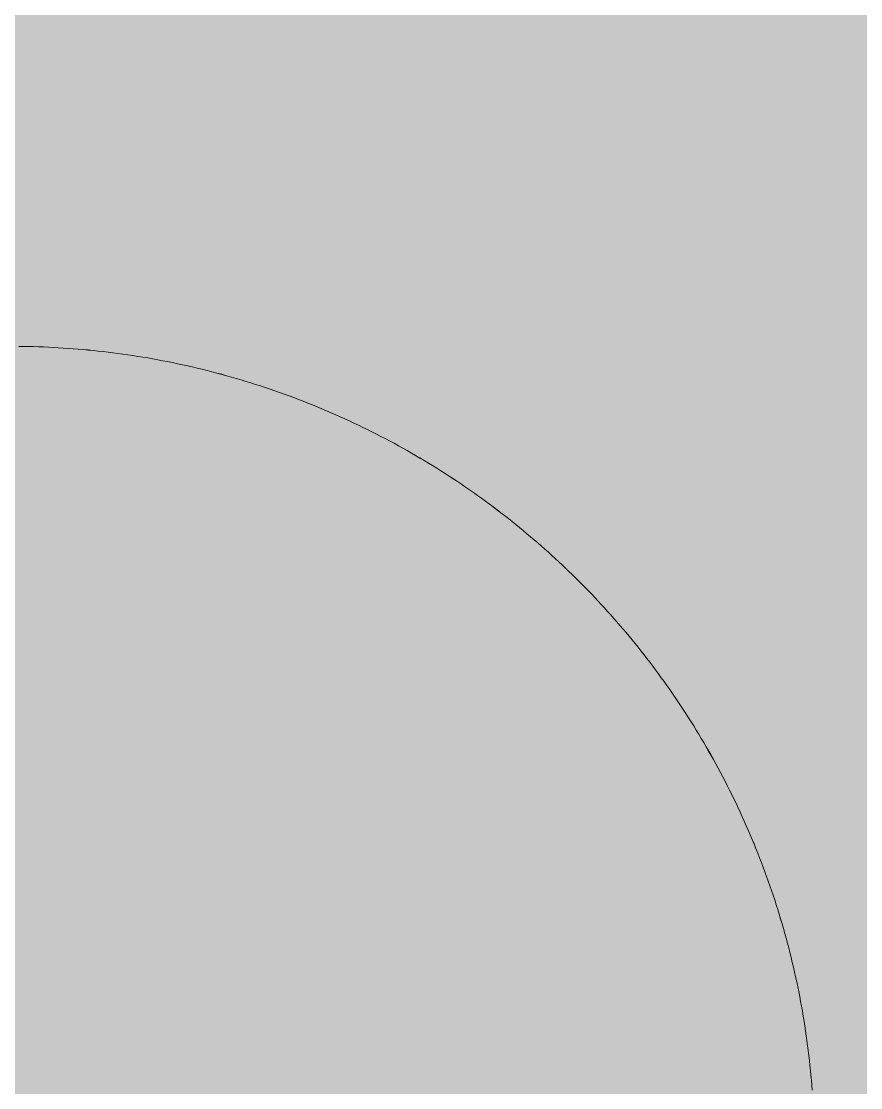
# Model space of a CAD drawing. Header units: millimetres. Extents: x 5622 to 8918, y 2044 to 6634.
# Drawn here: x 8593.603 to 8597, y 4870.576 to 4874.892 of the extents above; entities that cross this region are included whole.
import ezdxf

# ---------------------------------------------------------------- set-up
doc = ezdxf.new("R2010")
doc.units = ezdxf.units.MM
doc.linetypes.add('NASCOSTA', pattern=[9.525, 6.35, -3.175])
for name, color, linetype, lineweight in [('F_ARREDI', 7, 'Continuous', 5), ('F_FERRAMENTA', 253, 'Continuous', 5), ('F_MULTI laminato OPACO_retino', 1, 'Continuous', 5), ('F_Proiezioni', 253, 'NASCOSTA', 9)]:
    doc.layers.add(name, color=color, linetype=linetype, lineweight=lineweight)

# ---------------------------------------------------------------- blocks, each defined once
blk = doc.blocks.new("LIBRERIA_ingresso-living_sez._B.B'")
at = {"layer": 'F_MULTI laminato OPACO_retino', "true_color": 0x636466}
h = blk.add_hatch(color=251, dxfattribs=at)
h.dxf.hatch_style = 1
h.paths.add_polyline_path([(41313.1315, 11071.1262), (41913.1315, 11071.1262), (41913.1315, 13145.6262), (41313.1315, 13145.6262)])
at = {"layer": 'F_MULTI laminato OPACO_retino', "true_color": 0x939598}
h = blk.add_hatch(color=252, dxfattribs=at)
h.dxf.hatch_style = 1
h.paths.add_polyline_path([(41313.1315, 13145.6262), (41613.1315, 13145.6262), (41613.1315, 11071.1262), (41313.1315, 11071.1262)])
at = {"layer": 'F_Proiezioni', "color": 1}
for p, q in [((41589.1812, 12280.8755), (41589.1613, 12280.8758)), ((41589.2011, 12280.8752), (41589.1812, 12280.8755)), ((41589.2211, 12280.8747), (41589.2011, 12280.8752)), ((41589.241, 12280.874), (41589.2211, 12280.8747)), ((41589.261, 12280.8733), (41589.241, 12280.874)), ((41589.281, 12280.8724), (41589.261, 12280.8733)), ((41589.3011, 12280.8714), (41589.281, 12280.8724)), ((41589.3211, 12280.8703), (41589.3011, 12280.8714)), ((41589.3412, 12280.8691), (41589.3211, 12280.8703)), ((41589.3612, 12280.8677), (41589.3412, 12280.8691)), ((41589.3813, 12280.8662), (41589.3612, 12280.8677)), ((41589.4014, 12280.8646), (41589.3813, 12280.8662)), ((41589.4215, 12280.8629), (41589.4014, 12280.8646)), ((41589.4417, 12280.861), (41589.4215, 12280.8629)), ((41589.4618, 12280.859), (41589.4417, 12280.861)), ((41589.4819, 12280.8569), (41589.4618, 12280.859)), ((41589.502, 12280.8547), (41589.4819, 12280.8569)), ((41589.5222, 12280.8523), (41589.502, 12280.8547)), ((41589.5423, 12280.8498), (41589.5222, 12280.8523)), ((41589.5625, 12280.8472), (41589.5423, 12280.8498)), ((41589.5826, 12280.8444), (41589.5625, 12280.8472)), ((41589.6027, 12280.8415), (41589.5826, 12280.8444)), ((41589.6228, 12280.8385), (41589.6027, 12280.8415)), ((41589.643, 12280.8354), (41589.6228, 12280.8385)), ((41589.6631, 12280.8321), (41589.643, 12280.8354)), ((41589.6832, 12280.8287), (41589.6631, 12280.8321)), ((41589.7032, 12280.8252), (41589.6832, 12280.8287)), ((41589.7233, 12280.8216), (41589.7032, 12280.8252)), ((41589.7434, 12280.8178), (41589.7233, 12280.8216)), ((41589.7634, 12280.8139), (41589.7434, 12280.8178)), ((41589.7834, 12280.8099), (41589.7634, 12280.8139)), ((41589.8034, 12280.8057), (41589.7834, 12280.8099)), ((41589.8234, 12280.8014), (41589.8034, 12280.8057)), ((41589.8434, 12280.797), (41589.8234, 12280.8014)), ((41589.8633, 12280.7924), (41589.8434, 12280.797)), ((41589.8832, 12280.7878), (41589.8633, 12280.7924)), ((41589.9031, 12280.783), (41589.8832, 12280.7878)), ((41589.923, 12280.778), (41589.9031, 12280.783)), ((41589.9428, 12280.773), (41589.923, 12280.778)), ((41589.9626, 12280.7678), (41589.9428, 12280.773)), ((41589.9824, 12280.7625), (41589.9626, 12280.7678)), ((41590.0021, 12280.7571), (41589.9824, 12280.7625)), ((41590.0218, 12280.7515), (41590.0021, 12280.7571)), ((41590.0415, 12280.7459), (41590.0218, 12280.7515)), ((41590.0611, 12280.7401), (41590.0415, 12280.7459)), ((41590.0807, 12280.7342), (41590.0611, 12280.7401)), ((41590.1002, 12280.7281), (41590.0807, 12280.7342)), ((41590.1197, 12280.722), (41590.1002, 12280.7281)), ((41590.1392, 12280.7157), (41590.1197, 12280.722)), ((41590.1586, 12280.7093), (41590.1392, 12280.7157)), ((41590.178, 12280.7028), (41590.1586, 12280.7093)), ((41590.1973, 12280.6961), (41590.178, 12280.7028)), ((41590.2166, 12280.6894), (41590.1973, 12280.6961)), ((41590.2359, 12280.6825), (41590.2166, 12280.6894)), ((41590.255, 12280.6755), (41590.2359, 12280.6825)), ((41590.2742, 12280.6684), (41590.255, 12280.6755)), ((41590.2933, 12280.6612), (41590.2742, 12280.6684)), ((41590.3123, 12280.6538), (41590.2933, 12280.6612)), ((41590.3313, 12280.6464), (41590.3123, 12280.6538)), ((41590.3502, 12280.6388), (41590.3313, 12280.6464)), ((41590.369, 12280.6311), (41590.3502, 12280.6388)), ((41590.3878, 12280.6233), (41590.369, 12280.6311)), ((41590.4066, 12280.6153), (41590.3878, 12280.6233)), ((41590.4253, 12280.6073), (41590.4066, 12280.6153)), ((41590.4439, 12280.5992), (41590.4253, 12280.6073)), ((41590.4624, 12280.5909), (41590.4439, 12280.5992)), ((41590.4809, 12280.5825), (41590.4624, 12280.5909)), ((41590.4994, 12280.574), (41590.4809, 12280.5825)), ((41590.5177, 12280.5654), (41590.4994, 12280.574)), ((41590.536, 12280.5567), (41590.5177, 12280.5654)), ((41590.5543, 12280.5479), (41590.536, 12280.5567)), ((41590.5724, 12280.539), (41590.5543, 12280.5479)), ((41590.5905, 12280.53), (41590.5724, 12280.539)), ((41590.6086, 12280.5208), (41590.5905, 12280.53)), ((41590.6265, 12280.5116), (41590.6086, 12280.5208)), ((41590.6444, 12280.5023), (41590.6265, 12280.5116)), ((41590.6622, 12280.4928), (41590.6444, 12280.5023)), ((41590.68, 12280.4833), (41590.6622, 12280.4928)), ((41590.6976, 12280.4736), (41590.68, 12280.4833)), ((41590.7152, 12280.4639), (41590.6976, 12280.4736)), ((41590.7328, 12280.454), (41590.7152, 12280.4639)), ((41590.7502, 12280.4441), (41590.7328, 12280.454)), ((41590.7676, 12280.4341), (41590.7502, 12280.4441)), ((41590.7848, 12280.4239), (41590.7676, 12280.4341)), ((41590.802, 12280.4137), (41590.7848, 12280.4239)), ((41590.8192, 12280.4034), (41590.802, 12280.4137)), ((41590.8362, 12280.3929), (41590.8192, 12280.4034)), ((41590.8532, 12280.3824), (41590.8362, 12280.3929)), ((41590.87, 12280.3718), (41590.8532, 12280.3824)), ((41590.8868, 12280.3611), (41590.87, 12280.3718)), ((41590.9035, 12280.3503), (41590.8868, 12280.3611)), ((41590.9201, 12280.3395), (41590.9035, 12280.3503)), ((41590.9366, 12280.3285), (41590.9201, 12280.3395)), ((41590.9531, 12280.3175), (41590.9366, 12280.3285)), ((41590.9694, 12280.3063), (41590.9531, 12280.3175)), ((41590.9857, 12280.2951), (41590.9694, 12280.3063)), ((41591.0018, 12280.2838), (41590.9857, 12280.2951)), ((41591.0179, 12280.2724), (41591.0018, 12280.2838)), ((41591.0339, 12280.261), (41591.0179, 12280.2724)), ((41591.0498, 12280.2494), (41591.0339, 12280.261)), ((41591.0656, 12280.2378), (41591.0498, 12280.2494)), ((41591.0812, 12280.2261), (41591.0656, 12280.2378)), ((41591.0968, 12280.2143), (41591.0812, 12280.2261)), ((41591.1123, 12280.2025), (41591.0968, 12280.2143)), ((41591.1278, 12280.1905), (41591.1123, 12280.2025)), ((41591.1431, 12280.1785), (41591.1278, 12280.1905)), ((41591.1583, 12280.1665), (41591.1431, 12280.1785)), ((41591.1734, 12280.1543), (41591.1583, 12280.1665)), ((41591.1884, 12280.1421), (41591.1734, 12280.1543)), ((41591.2033, 12280.1299), (41591.1884, 12280.1421)), ((41591.2181, 12280.1175), (41591.2033, 12280.1299)), ((41591.2329, 12280.1051), (41591.2181, 12280.1175)), ((41591.2475, 12280.0927), (41591.2329, 12280.1051)), ((41591.262, 12280.0802), (41591.2475, 12280.0927)), ((41591.2764, 12280.0676), (41591.262, 12280.0802)), ((41591.2907, 12280.055), (41591.2764, 12280.0676)), ((41591.3049, 12280.0423), (41591.2907, 12280.055)), ((41591.319, 12280.0295), (41591.3049, 12280.0423)), ((41591.333, 12280.0167), (41591.319, 12280.0295)), ((41591.3469, 12280.0039), (41591.333, 12280.0167)), ((41591.3606, 12279.991), (41591.3469, 12280.0039)), ((41591.3743, 12279.978), (41591.3606, 12279.991)), ((41591.3879, 12279.965), (41591.3743, 12279.978)), ((41591.4013, 12279.9519), (41591.3879, 12279.965)), ((41591.4147, 12279.9388), (41591.4013, 12279.9519)), ((41591.4279, 12279.9257), (41591.4147, 12279.9388)), ((41591.4411, 12279.9125), (41591.4279, 12279.9257)), ((41591.4542, 12279.8992), (41591.4411, 12279.9125)), ((41591.4672, 12279.8858), (41591.4542, 12279.8992)), ((41591.4802, 12279.8722), (41591.4672, 12279.8858)), ((41591.4932, 12279.8586), (41591.4802, 12279.8722)), ((41591.5061, 12279.8449), (41591.4932, 12279.8586)), ((41591.5189, 12279.8311), (41591.5061, 12279.8449)), ((41591.5317, 12279.8172), (41591.5189, 12279.8311)), ((41591.5444, 12279.8031), (41591.5317, 12279.8172)), ((41591.5571, 12279.789), (41591.5444, 12279.8031)), ((41591.5697, 12279.7748), (41591.5571, 12279.789)), ((41591.5822, 12279.7605), (41591.5697, 12279.7748)), ((41591.5947, 12279.7461), (41591.5822, 12279.7605)), ((41591.6071, 12279.7316), (41591.5947, 12279.7461)), ((41591.6194, 12279.717), (41591.6071, 12279.7316)), ((41591.6317, 12279.7023), (41591.6194, 12279.717)), ((41591.6439, 12279.6875), (41591.6317, 12279.7023)), ((41591.6561, 12279.6726), (41591.6439, 12279.6875)), ((41591.6682, 12279.6576), (41591.6561, 12279.6726)), ((41591.6802, 12279.6425), (41591.6682, 12279.6576)), ((41591.6921, 12279.6274), (41591.6802, 12279.6425)), ((41591.7039, 12279.6121), (41591.6921, 12279.6274)), ((41591.7157, 12279.5968), (41591.7039, 12279.6121)), ((41591.7274, 12279.5813), (41591.7157, 12279.5968)), ((41591.7391, 12279.5658), (41591.7274, 12279.5813)), ((41591.7506, 12279.5502), (41591.7391, 12279.5658)), ((41591.7621, 12279.5345), (41591.7506, 12279.5502)), ((41591.7735, 12279.5187), (41591.7621, 12279.5345)), ((41591.7848, 12279.5028), (41591.7735, 12279.5187)), ((41591.796, 12279.4868), (41591.7848, 12279.5028)), ((41591.8071, 12279.4708), (41591.796, 12279.4868)), ((41591.8182, 12279.4547), (41591.8071, 12279.4708)), ((41591.8292, 12279.4384), (41591.8182, 12279.4547)), ((41591.84, 12279.4221), (41591.8292, 12279.4384)), ((41591.8508, 12279.4058), (41591.84, 12279.4221)), ((41591.8615, 12279.3893), (41591.8508, 12279.4058)), ((41591.8721, 12279.3727), (41591.8615, 12279.3893)), ((41591.8827, 12279.3561), (41591.8721, 12279.3727)), ((41591.8931, 12279.3394), (41591.8827, 12279.3561)), ((41591.9034, 12279.3226), (41591.8931, 12279.3394)), ((41591.9137, 12279.3058), (41591.9034, 12279.3226)), ((41591.9238, 12279.2888), (41591.9137, 12279.3058)), ((41591.9339, 12279.2718), (41591.9238, 12279.2888)), ((41591.9439, 12279.2547), (41591.9339, 12279.2718)), ((41591.9537, 12279.2376), (41591.9439, 12279.2547)), ((41591.9635, 12279.2203), (41591.9537, 12279.2376)), ((41591.9732, 12279.203), (41591.9635, 12279.2203)), ((41591.9828, 12279.1856), (41591.9732, 12279.203)), ((41591.9922, 12279.1682), (41591.9828, 12279.1856)), ((41592.0016, 12279.1506), (41591.9922, 12279.1682)), ((41592.0109, 12279.133), (41592.0016, 12279.1506)), ((41592.0201, 12279.1154), (41592.0109, 12279.133)), ((41592.0292, 12279.0977), (41592.0201, 12279.1154)), ((41592.0381, 12279.0799), (41592.0292, 12279.0977)), ((41592.047, 12279.062), (41592.0381, 12279.0799)), ((41592.0558, 12279.0441), (41592.047, 12279.062)), ((41592.0644, 12279.0261), (41592.0558, 12279.0441)), ((41592.073, 12279.008), (41592.0644, 12279.0261)), ((41592.0814, 12278.9899), (41592.073, 12279.008)), ((41592.0898, 12278.9717), (41592.0814, 12278.9899)), ((41592.098, 12278.9535), (41592.0898, 12278.9717)), ((41592.1061, 12278.9352), (41592.098, 12278.9535)), ((41592.1141, 12278.9168), (41592.1061, 12278.9352)), ((41592.122, 12278.8984), (41592.1141, 12278.9168)), ((41592.1298, 12278.88), (41592.122, 12278.8984)), ((41592.1375, 12278.8614), (41592.1298, 12278.88)), ((41592.1451, 12278.8428), (41592.1375, 12278.8614)), ((41592.1526, 12278.8242), (41592.1451, 12278.8428)), ((41592.1599, 12278.8055), (41592.1526, 12278.8242)), ((41592.1671, 12278.7867), (41592.1599, 12278.8055)), ((41592.1743, 12278.7679), (41592.1671, 12278.7867)), ((41592.1813, 12278.7491), (41592.1743, 12278.7679)), ((41592.1882, 12278.7302), (41592.1813, 12278.7491)), ((41592.1949, 12278.7112), (41592.1882, 12278.7302)), ((41592.2016, 12278.6922), (41592.1949, 12278.7112)), ((41592.2082, 12278.6731), (41592.2016, 12278.6922)), ((41592.2146, 12278.654), (41592.2082, 12278.6731)), ((41592.2209, 12278.6349), (41592.2146, 12278.654)), ((41592.2271, 12278.6157), (41592.2209, 12278.6349)), ((41592.2332, 12278.5964), (41592.2271, 12278.6157)), ((41592.2392, 12278.5772), (41592.2332, 12278.5964)), ((41592.245, 12278.5578), (41592.2392, 12278.5772)), ((41592.2507, 12278.5385), (41592.245, 12278.5578)), ((41592.2563, 12278.5191), (41592.2507, 12278.5385)), ((41592.2618, 12278.4996), (41592.2563, 12278.5191)), ((41592.2672, 12278.4802), (41592.2618, 12278.4996)), ((41592.2725, 12278.4607), (41592.2672, 12278.4802)), ((41592.2776, 12278.4411), (41592.2725, 12278.4607)), ((41592.2826, 12278.4216), (41592.2776, 12278.4411)), ((41592.2875, 12278.402), (41592.2826, 12278.4216)), ((41592.2923, 12278.3823), (41592.2875, 12278.402)), ((41592.2969, 12278.3627), (41592.2923, 12278.3823)), ((41592.3014, 12278.343), (41592.2969, 12278.3627)), ((41592.3058, 12278.3232), (41592.3014, 12278.343)), ((41592.3101, 12278.3035), (41592.3058, 12278.3232)), ((41592.3143, 12278.2837), (41592.3101, 12278.3035)), ((41592.3183, 12278.2639), (41592.3143, 12278.2837)), ((41592.3222, 12278.2441), (41592.3183, 12278.2639)), ((41592.326, 12278.2243), (41592.3222, 12278.2441)), ((41592.3296, 12278.2044), (41592.326, 12278.2243)), ((41592.3331, 12278.1845), (41592.3296, 12278.2044)), ((41592.3366, 12278.1646), (41592.3331, 12278.1845)), ((41592.3398, 12278.1447), (41592.3366, 12278.1646)), ((41592.343, 12278.1248), (41592.3398, 12278.1447)), ((41592.346, 12278.1049), (41592.343, 12278.1248)), ((41592.3489, 12278.0849), (41592.346, 12278.1049)), ((41592.3517, 12278.0649), (41592.3489, 12278.0849)), ((41592.3544, 12278.045), (41592.3517, 12278.0649)), ((41592.3569, 12278.025), (41592.3544, 12278.045)), ((41592.3593, 12278.005), (41592.3569, 12278.025)), ((41592.3616, 12277.985), (41592.3593, 12278.005)), ((41592.3637, 12277.965), (41592.3616, 12277.985)), ((41592.3658, 12277.945), (41592.3637, 12277.965)), ((41592.3677, 12277.925), (41592.3658, 12277.945)), ((41592.3695, 12277.905), (41592.3677, 12277.925)), ((41592.3711, 12277.885), (41592.3695, 12277.905)), ((41592.3727, 12277.865), (41592.3711, 12277.885))]:
    blk.add_line(p, q, dxfattribs=at)

msp = doc.modelspace()

# ---------------------------------------------------------------- linework, layer by layer
at = {"layer": 'F_FERRAMENTA', "linetype": 'NASCOSTA'}
for p, q in [((8593.6124, 4873.5761), (8593.5926, 4873.5763)), ((8593.6324, 4873.5757), (8593.6124, 4873.5761)), ((8593.6523, 4873.5752), (8593.6324, 4873.5757)), ((8593.6723, 4873.5746), (8593.6523, 4873.5752)), ((8593.6923, 4873.5739), (8593.6723, 4873.5746)), ((8593.7123, 4873.573), (8593.6923, 4873.5739)), ((8593.7323, 4873.572), (8593.7123, 4873.573)), ((8593.7523, 4873.5709), (8593.7323, 4873.572)), ((8593.7724, 4873.5696), (8593.7523, 4873.5709)), ((8593.7925, 4873.5683), (8593.7724, 4873.5696)), ((8593.8126, 4873.5668), (8593.7925, 4873.5683)), ((8593.8327, 4873.5652), (8593.8126, 4873.5668)), ((8593.8528, 4873.5634), (8593.8327, 4873.5652)), ((8593.8729, 4873.5616), (8593.8528, 4873.5634)), ((8593.893, 4873.5596), (8593.8729, 4873.5616)), ((8593.9132, 4873.5575), (8593.893, 4873.5596)), ((8593.9333, 4873.5552), (8593.9132, 4873.5575)), ((8593.9534, 4873.5528), (8593.9333, 4873.5552)), ((8593.9736, 4873.5503), (8593.9534, 4873.5528)), ((8593.9937, 4873.5477), (8593.9736, 4873.5503)), ((8594.0138, 4873.545), (8593.9937, 4873.5477)), ((8594.034, 4873.5421), (8594.0138, 4873.545)), ((8594.0541, 4873.5391), (8594.034, 4873.5421)), ((8594.0742, 4873.5359), (8594.0541, 4873.5391)), ((8594.0943, 4873.5327), (8594.0742, 4873.5359)), ((8594.1144, 4873.5293), (8594.0943, 4873.5327)), ((8594.1345, 4873.5258), (8594.1144, 4873.5293)), ((8594.1546, 4873.5221), (8594.1345, 4873.5258)), ((8594.1746, 4873.5183), (8594.1546, 4873.5221)), ((8594.1947, 4873.5144), (8594.1746, 4873.5183)), ((8594.2147, 4873.5104), (8594.1947, 4873.5144)), ((8594.2347, 4873.5062), (8594.2147, 4873.5104)), ((8594.2547, 4873.502), (8594.2347, 4873.5062)), ((8594.2746, 4873.4975), (8594.2547, 4873.502)), ((8594.2946, 4873.493), (8594.2746, 4873.4975)), ((8594.3145, 4873.4883), (8594.2946, 4873.493)), ((8594.3343, 4873.4835), (8594.3145, 4873.4883)), ((8594.3542, 4873.4786), (8594.3343, 4873.4835)), ((8594.374, 4873.4735), (8594.3542, 4873.4786)), ((8594.3938, 4873.4684), (8594.374, 4873.4735)), ((8594.4136, 4873.4631), (8594.3938, 4873.4684)), ((8594.4333, 4873.4576), (8594.4136, 4873.4631)), ((8594.453, 4873.4521), (8594.4333, 4873.4576)), ((8594.4727, 4873.4464), (8594.453, 4873.4521)), ((8594.4923, 4873.4406), (8594.4727, 4873.4464)), ((8594.5119, 4873.4347), (8594.4923, 4873.4406)), ((8594.5315, 4873.4287), (8594.5119, 4873.4347)), ((8594.551, 4873.4225), (8594.5315, 4873.4287)), ((8594.5704, 4873.4162), (8594.551, 4873.4225)), ((8594.5899, 4873.4098), (8594.5704, 4873.4162)), ((8594.6092, 4873.4033), (8594.5899, 4873.4098)), ((8594.6286, 4873.3967), (8594.6092, 4873.4033)), ((8594.6479, 4873.3899), (8594.6286, 4873.3967)), ((8594.6671, 4873.383), (8594.6479, 4873.3899)), ((8594.6863, 4873.3761), (8594.6671, 4873.383)), ((8594.7054, 4873.3689), (8594.6863, 4873.3761)), ((8594.7245, 4873.3617), (8594.7054, 4873.3689)), ((8594.7435, 4873.3544), (8594.7245, 4873.3617)), ((8594.7625, 4873.3469), (8594.7435, 4873.3544)), ((8594.7814, 4873.3393), (8594.7625, 4873.3469)), ((8594.8003, 4873.3316), (8594.7814, 4873.3393)), ((8594.8191, 4873.3238), (8594.8003, 4873.3316)), ((8594.8378, 4873.3159), (8594.8191, 4873.3238)), ((8594.8565, 4873.3079), (8594.8378, 4873.3159)), ((8594.8751, 4873.2997), (8594.8565, 4873.3079)), ((8594.8937, 4873.2914), (8594.8751, 4873.2997)), ((8594.9122, 4873.2831), (8594.8937, 4873.2914)), ((8594.9306, 4873.2746), (8594.9122, 4873.2831)), ((8594.949, 4873.266), (8594.9306, 4873.2746)), ((8594.9673, 4873.2573), (8594.949, 4873.266)), ((8594.9855, 4873.2485), (8594.9673, 4873.2573)), ((8595.0037, 4873.2395), (8594.9855, 4873.2485)), ((8595.0218, 4873.2305), (8595.0037, 4873.2395)), ((8595.0398, 4873.2214), (8595.0218, 4873.2305)), ((8595.0578, 4873.2121), (8595.0398, 4873.2214)), ((8595.0757, 4873.2028), (8595.0578, 4873.2121)), ((8595.0935, 4873.1934), (8595.0757, 4873.2028)), ((8595.1112, 4873.1838), (8595.0935, 4873.1934)), ((8595.1289, 4873.1742), (8595.1112, 4873.1838)), ((8595.1465, 4873.1644), (8595.1289, 4873.1742)), ((8595.164, 4873.1546), (8595.1465, 4873.1644)), ((8595.1814, 4873.1446), (8595.164, 4873.1546)), ((8595.1988, 4873.1346), (8595.1814, 4873.1446)), ((8595.2161, 4873.1245), (8595.1988, 4873.1346)), ((8595.2333, 4873.1142), (8595.2161, 4873.1245)), ((8595.2504, 4873.1039), (8595.2333, 4873.1142)), ((8595.2674, 4873.0935), (8595.2504, 4873.1039)), ((8595.2844, 4873.083), (8595.2674, 4873.0935)), ((8595.3013, 4873.0724), (8595.2844, 4873.083)), ((8595.3181, 4873.0617), (8595.3013, 4873.0724)), ((8595.3348, 4873.0509), (8595.3181, 4873.0617)), ((8595.3514, 4873.04), (8595.3348, 4873.0509)), ((8595.3679, 4873.0291), (8595.3514, 4873.04)), ((8595.3843, 4873.018), (8595.3679, 4873.0291)), ((8595.4007, 4873.0069), (8595.3843, 4873.018)), ((8595.4169, 4872.9957), (8595.4007, 4873.0069)), ((8595.4331, 4872.9844), (8595.4169, 4872.9957)), ((8595.4491, 4872.973), (8595.4331, 4872.9844)), ((8595.4651, 4872.9615), (8595.4491, 4872.973)), ((8595.481, 4872.95), (8595.4651, 4872.9615)), ((8595.4968, 4872.9383), (8595.481, 4872.95)), ((8595.5125, 4872.9266), (8595.4968, 4872.9383)), ((8595.5281, 4872.9149), (8595.5125, 4872.9266)), ((8595.5436, 4872.903), (8595.5281, 4872.9149)), ((8595.559, 4872.8911), (8595.5436, 4872.903)), ((8595.5743, 4872.8791), (8595.559, 4872.8911)), ((8595.5895, 4872.867), (8595.5743, 4872.8791)), ((8595.6046, 4872.8549), (8595.5895, 4872.867)), ((8595.6197, 4872.8427), (8595.6046, 4872.8549)), ((8595.6346, 4872.8304), (8595.6197, 4872.8427)), ((8595.6494, 4872.8181), (8595.6346, 4872.8304)), ((8595.6641, 4872.8057), (8595.6494, 4872.8181)), ((8595.6787, 4872.7932), (8595.6641, 4872.8057)), ((8595.6932, 4872.7807), (8595.6787, 4872.7932)), ((8595.7076, 4872.7681), (8595.6932, 4872.7807)), ((8595.7219, 4872.7555), (8595.7076, 4872.7681)), ((8595.7361, 4872.7428), (8595.7219, 4872.7555)), ((8595.7502, 4872.7301), (8595.7361, 4872.7428)), ((8595.7642, 4872.7173), (8595.7502, 4872.7301)), ((8595.7781, 4872.7044), (8595.7642, 4872.7173)), ((8595.7919, 4872.6915), (8595.7781, 4872.7044)), ((8595.8056, 4872.6785), (8595.7919, 4872.6915)), ((8595.8191, 4872.6655), (8595.8056, 4872.6785)), ((8595.8326, 4872.6525), (8595.8191, 4872.6655)), ((8595.8459, 4872.6394), (8595.8326, 4872.6525)), ((8595.8592, 4872.6262), (8595.8459, 4872.6394)), ((8595.8723, 4872.613), (8595.8592, 4872.6262)), ((8595.8854, 4872.5997), (8595.8723, 4872.613)), ((8595.8985, 4872.5863), (8595.8854, 4872.5997)), ((8595.9115, 4872.5728), (8595.8985, 4872.5863)), ((8595.9244, 4872.5592), (8595.9115, 4872.5728)), ((8595.9373, 4872.5454), (8595.9244, 4872.5592)), ((8595.9502, 4872.5316), (8595.9373, 4872.5454)), ((8595.9629, 4872.5177), (8595.9502, 4872.5316)), ((8595.9757, 4872.5037), (8595.9629, 4872.5177)), ((8595.9883, 4872.4896), (8595.9757, 4872.5037)), ((8596.0009, 4872.4753), (8595.9883, 4872.4896)), ((8596.0135, 4872.461), (8596.0009, 4872.4753)), ((8596.0259, 4872.4466), (8596.0135, 4872.461)), ((8596.0383, 4872.4321), (8596.0259, 4872.4466)), ((8596.0507, 4872.4175), (8596.0383, 4872.4321)), ((8596.063, 4872.4028), (8596.0507, 4872.4175)), ((8596.0752, 4872.388), (8596.063, 4872.4028)), ((8596.0873, 4872.3731), (8596.0752, 4872.388)), ((8596.0994, 4872.3581), (8596.0873, 4872.3731)), ((8596.1114, 4872.3431), (8596.0994, 4872.3581)), ((8596.1233, 4872.3279), (8596.1114, 4872.3431)), ((8596.1352, 4872.3126), (8596.1233, 4872.3279)), ((8596.147, 4872.2973), (8596.1352, 4872.3126)), ((8596.1587, 4872.2819), (8596.147, 4872.2973)), ((8596.1703, 4872.2663), (8596.1587, 4872.2819)), ((8596.1819, 4872.2507), (8596.1703, 4872.2663)), ((8596.1933, 4872.235), (8596.1819, 4872.2507)), ((8596.2047, 4872.2192), (8596.1933, 4872.235)), ((8596.216, 4872.2034), (8596.2047, 4872.2192)), ((8596.2272, 4872.1874), (8596.216, 4872.2034)), ((8596.2384, 4872.1713), (8596.2272, 4872.1874)), ((8596.2494, 4872.1552), (8596.2384, 4872.1713)), ((8596.2604, 4872.139), (8596.2494, 4872.1552)), ((8596.2713, 4872.1227), (8596.2604, 4872.139)), ((8596.2821, 4872.1063), (8596.2713, 4872.1227)), ((8596.2928, 4872.0898), (8596.2821, 4872.1063)), ((8596.3034, 4872.0733), (8596.2928, 4872.0898)), ((8596.3139, 4872.0567), (8596.3034, 4872.0733)), ((8596.3243, 4872.04), (8596.3139, 4872.0567)), ((8596.3347, 4872.0232), (8596.3243, 4872.04)), ((8596.3449, 4872.0063), (8596.3347, 4872.0232)), ((8596.3551, 4871.9894), (8596.3449, 4872.0063)), ((8596.3652, 4871.9724), (8596.3551, 4871.9894)), ((8596.3751, 4871.9553), (8596.3652, 4871.9724)), ((8596.385, 4871.9381), (8596.3751, 4871.9553)), ((8596.3948, 4871.9209), (8596.385, 4871.9381)), ((8596.4044, 4871.9035), (8596.3948, 4871.9209)), ((8596.414, 4871.8862), (8596.4044, 4871.9035)), ((8596.4235, 4871.8687), (8596.414, 4871.8862)), ((8596.4329, 4871.8512), (8596.4235, 4871.8687)), ((8596.4421, 4871.8336), (8596.4329, 4871.8512)), ((8596.4513, 4871.8159), (8596.4421, 4871.8336)), ((8596.4604, 4871.7982), (8596.4513, 4871.8159)), ((8596.4694, 4871.7804), (8596.4604, 4871.7982)), ((8596.4782, 4871.7625), (8596.4694, 4871.7804)), ((8596.487, 4871.7446), (8596.4782, 4871.7625)), ((8596.4957, 4871.7266), (8596.487, 4871.7446)), ((8596.5042, 4871.7086), (8596.4957, 4871.7266)), ((8596.5127, 4871.6905), (8596.5042, 4871.7086)), ((8596.521, 4871.6723), (8596.5127, 4871.6905)), ((8596.5292, 4871.654), (8596.521, 4871.6723)), ((8596.5374, 4871.6357), (8596.5292, 4871.654)), ((8596.5454, 4871.6174), (8596.5374, 4871.6357)), ((8596.5533, 4871.599), (8596.5454, 4871.6174)), ((8596.5611, 4871.5805), (8596.5533, 4871.599)), ((8596.5688, 4871.562), (8596.5611, 4871.5805)), ((8596.5763, 4871.5434), (8596.5688, 4871.562)), ((8596.5838, 4871.5247), (8596.5763, 4871.5434)), ((8596.5911, 4871.506), (8596.5838, 4871.5247)), ((8596.5984, 4871.4873), (8596.5911, 4871.506)), ((8596.6055, 4871.4685), (8596.5984, 4871.4873)), ((8596.6125, 4871.4496), (8596.6055, 4871.4685)), ((8596.6194, 4871.4307), (8596.6125, 4871.4496)), ((8596.6262, 4871.4117), (8596.6194, 4871.4307)), ((8596.6328, 4871.3927), (8596.6262, 4871.4117)), ((8596.6394, 4871.3737), (8596.6328, 4871.3927)), ((8596.6458, 4871.3546), (8596.6394, 4871.3737)), ((8596.6521, 4871.3354), (8596.6458, 4871.3546)), ((8596.6583, 4871.3162), (8596.6521, 4871.3354)), ((8596.6644, 4871.297), (8596.6583, 4871.3162)), ((8596.6704, 4871.2777), (8596.6644, 4871.297)), ((8596.6762, 4871.2584), (8596.6704, 4871.2777)), ((8596.682, 4871.239), (8596.6762, 4871.2584)), ((8596.6876, 4871.2196), (8596.682, 4871.239)), ((8596.6931, 4871.2002), (8596.6876, 4871.2196)), ((8596.6985, 4871.1807), (8596.6931, 4871.2002)), ((8596.7037, 4871.1612), (8596.6985, 4871.1807)), ((8596.7088, 4871.1417), (8596.7037, 4871.1612)), ((8596.7139, 4871.1221), (8596.7088, 4871.1417)), ((8596.7187, 4871.1025), (8596.7139, 4871.1221)), ((8596.7235, 4871.0829), (8596.7187, 4871.1025)), ((8596.7282, 4871.0632), (8596.7235, 4871.0829)), ((8596.7327, 4871.0435), (8596.7282, 4871.0632)), ((8596.7371, 4871.0238), (8596.7327, 4871.0435)), ((8596.7414, 4871.004), (8596.7371, 4871.0238)), ((8596.7455, 4870.9843), (8596.7414, 4871.004)), ((8596.7495, 4870.9645), (8596.7455, 4870.9843)), ((8596.7534, 4870.9447), (8596.7495, 4870.9645)), ((8596.7572, 4870.9248), (8596.7534, 4870.9447)), ((8596.7609, 4870.905), (8596.7572, 4870.9248)), ((8596.7644, 4870.8851), (8596.7609, 4870.905)), ((8596.7678, 4870.8652), (8596.7644, 4870.8851)), ((8596.7711, 4870.8453), (8596.7678, 4870.8652)), ((8596.7742, 4870.8253), (8596.7711, 4870.8453)), ((8596.7773, 4870.8054), (8596.7742, 4870.8253)), ((8596.7802, 4870.7854), (8596.7773, 4870.8054)), ((8596.7829, 4870.7655), (8596.7802, 4870.7854)), ((8596.7856, 4870.7455), (8596.7829, 4870.7655)), ((8596.7881, 4870.7255), (8596.7856, 4870.7455)), ((8596.7905, 4870.7056), (8596.7881, 4870.7255)), ((8596.7928, 4870.6856), (8596.7905, 4870.7056)), ((8596.795, 4870.6656), (8596.7928, 4870.6856)), ((8596.797, 4870.6456), (8596.795, 4870.6656)), ((8596.7989, 4870.6256), (8596.797, 4870.6456)), ((8596.8007, 4870.6056), (8596.7989, 4870.6256)), ((8596.8024, 4870.5856), (8596.8007, 4870.6056)), ((8596.8039, 4870.5656), (8596.8024, 4870.5856))]:
    msp.add_line(p, q, dxfattribs=at)

# ---------------------------------------------------------------- block references
at = {"layer": 'F_ARREDI'}
msp.add_blockref("LIBRERIA_ingresso-living_sez._B.B'", (-32995.5688, -7407.2995), dxfattribs=at)

doc.saveas('drawing.dxf')
